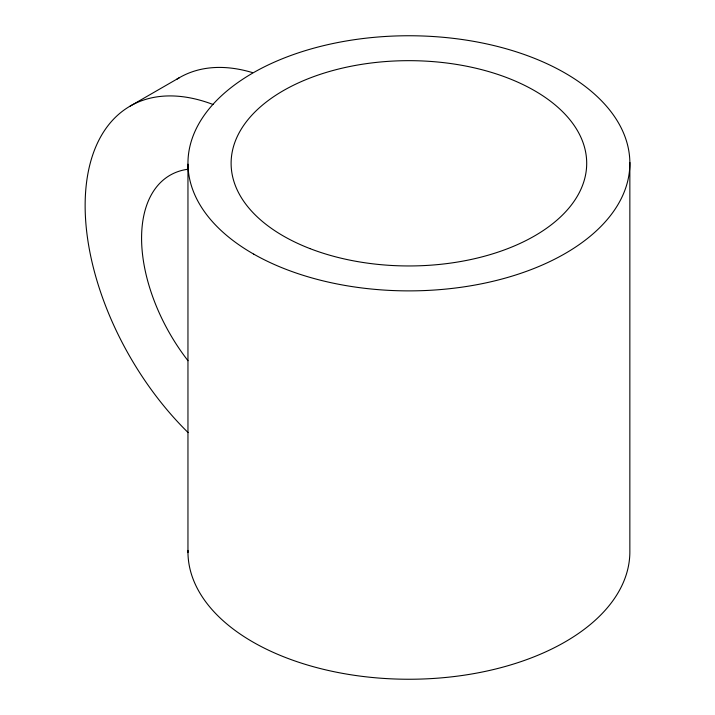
<?xml version="1.0" encoding="UTF-8"?>
<svg xmlns="http://www.w3.org/2000/svg" width="715" height="715" viewBox="0 0 715 715"><rect width="100%" height="100%" fill="white"/><g stroke="black" fill="none" stroke-linecap="round" stroke-linejoin="round"><path stroke-width="1.07" d="M130.157 106.097L179.51 77.613M629.852 162.439L629.852 550.818A220.953 127.565 0 0 1 408.569 679.25A220.953 127.565 0 0 1 187.965 550.425M187.956 164.182L187.956 552.561M176.721 79.302A217.351 125.491 60 0 1 252.377 72.581M188.108 432.575A217.351 125.491 60 0 1 85.684 190.994A217.351 125.491 60 0 1 213.133 104.524M187.982 360.7A137.539 79.41 60 0 1 188.036 169.241M253.736 254.129A220.953 127.565 0 0 0 622.72 195.49A220.953 127.565 0 0 0 350.261 40.326A220.953 127.565 0 0 0 253.736 254.129M310.015 248.614A177.794 102.647 0 0 0 586.309 170.107A177.794 102.647 0 0 0 330.393 71.214A177.794 102.647 0 0 0 310.015 248.614"/></g></svg>
